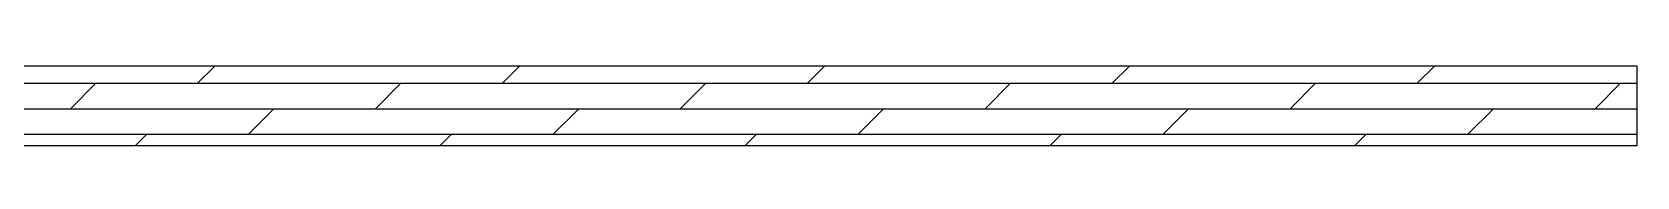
# Model space of a CAD drawing. Header units: millimetres. Extents: x -59920 to -20716, y 18887 to 47087.
# Drawn here: x -32036.9 to -31635.9, y 31794.1 to 31813.4 of the extents above; entities that cross this region are included whole.
import ezdxf

# ---------------------------------------------------------------- set-up
doc = ezdxf.new("R2010")
doc.units = ezdxf.units.MM
doc.layers.add('I-DETL-LW02', color=2, linetype='Continuous')
doc.layers.add('IA10-16 Floor Detail$0$I-SECT-LW09', color=9, linetype='Continuous')

msp = doc.modelspace()

# ---------------------------------------------------------------- hatches: boundary and pattern name
at = {"layer": 'IA10-16 Floor Detail$0$I-SECT-LW09'}
h = msp.add_hatch(dxfattribs=at)
h.set_pattern_fill('DOLMIT', color=8)
h.set_pattern_definition([(0, (-78941.12851761159, 22709.47066892298), (0, 6.35), []), (45, (-78941.12851761159, 22709.47066892298), (-12.69999134350099, 12.69999134350099), [8.980256121069154, -17.96051224213831])])
edge = h.paths.add_edge_path()
edge.add_line((-32383.34440514238, 31793.4252407578), (-32383.34440514238, 31778.4252407578))
edge.add_line((-32383.34440514238, 31778.4252407578), (-32407.87403926487, 31778.4252407578))
edge.add_line((-32407.87403926487, 31778.4252407578), (-32413.154939257, 31792.36461942417))
edge.add_arc((-32403.3173905845, 31794.15978964345), 9.99999999999866, 175.7875509711475, 190.3416289704125, ccw=False)
edge.add_arc((-32393.34440517718, 31793.4252407578), 20.00000000000331, 89.99999990032359, 175.7875509674809, ccw=False)
edge.add_line((-32393.34440514238, 31813.4252407578), (-31635.8617550794, 31813.4252407578))
edge.add_line((-31635.8617550794, 31813.4252407578), (-31635.8617550794, 31793.4252407578))
edge.add_line((-31635.8617550794, 31793.4252407578), (-32383.34440514238, 31793.4252407578))

# ---------------------------------------------------------------- linework, layer by layer
at = {"layer": 'I-DETL-LW02'}
msp.add_lwpolyline([(-32383.34440514238, 31793.4252407578), (-32383.34440514238, 31778.4252407578), (-32407.87403926487, 31778.4252407578), (-32413.154939257, 31792.36461942417, -0.06358964910687462), (-32413.29037599191, 31794.89433852784, -0.3928400470316735), (-32393.34440514238, 31813.4252407578), (-31635.8617550794, 31813.4252407578), (-31635.8617550794, 31793.4252407578)], format="xyb", close=True, dxfattribs=at)

doc.saveas('drawing.dxf')
